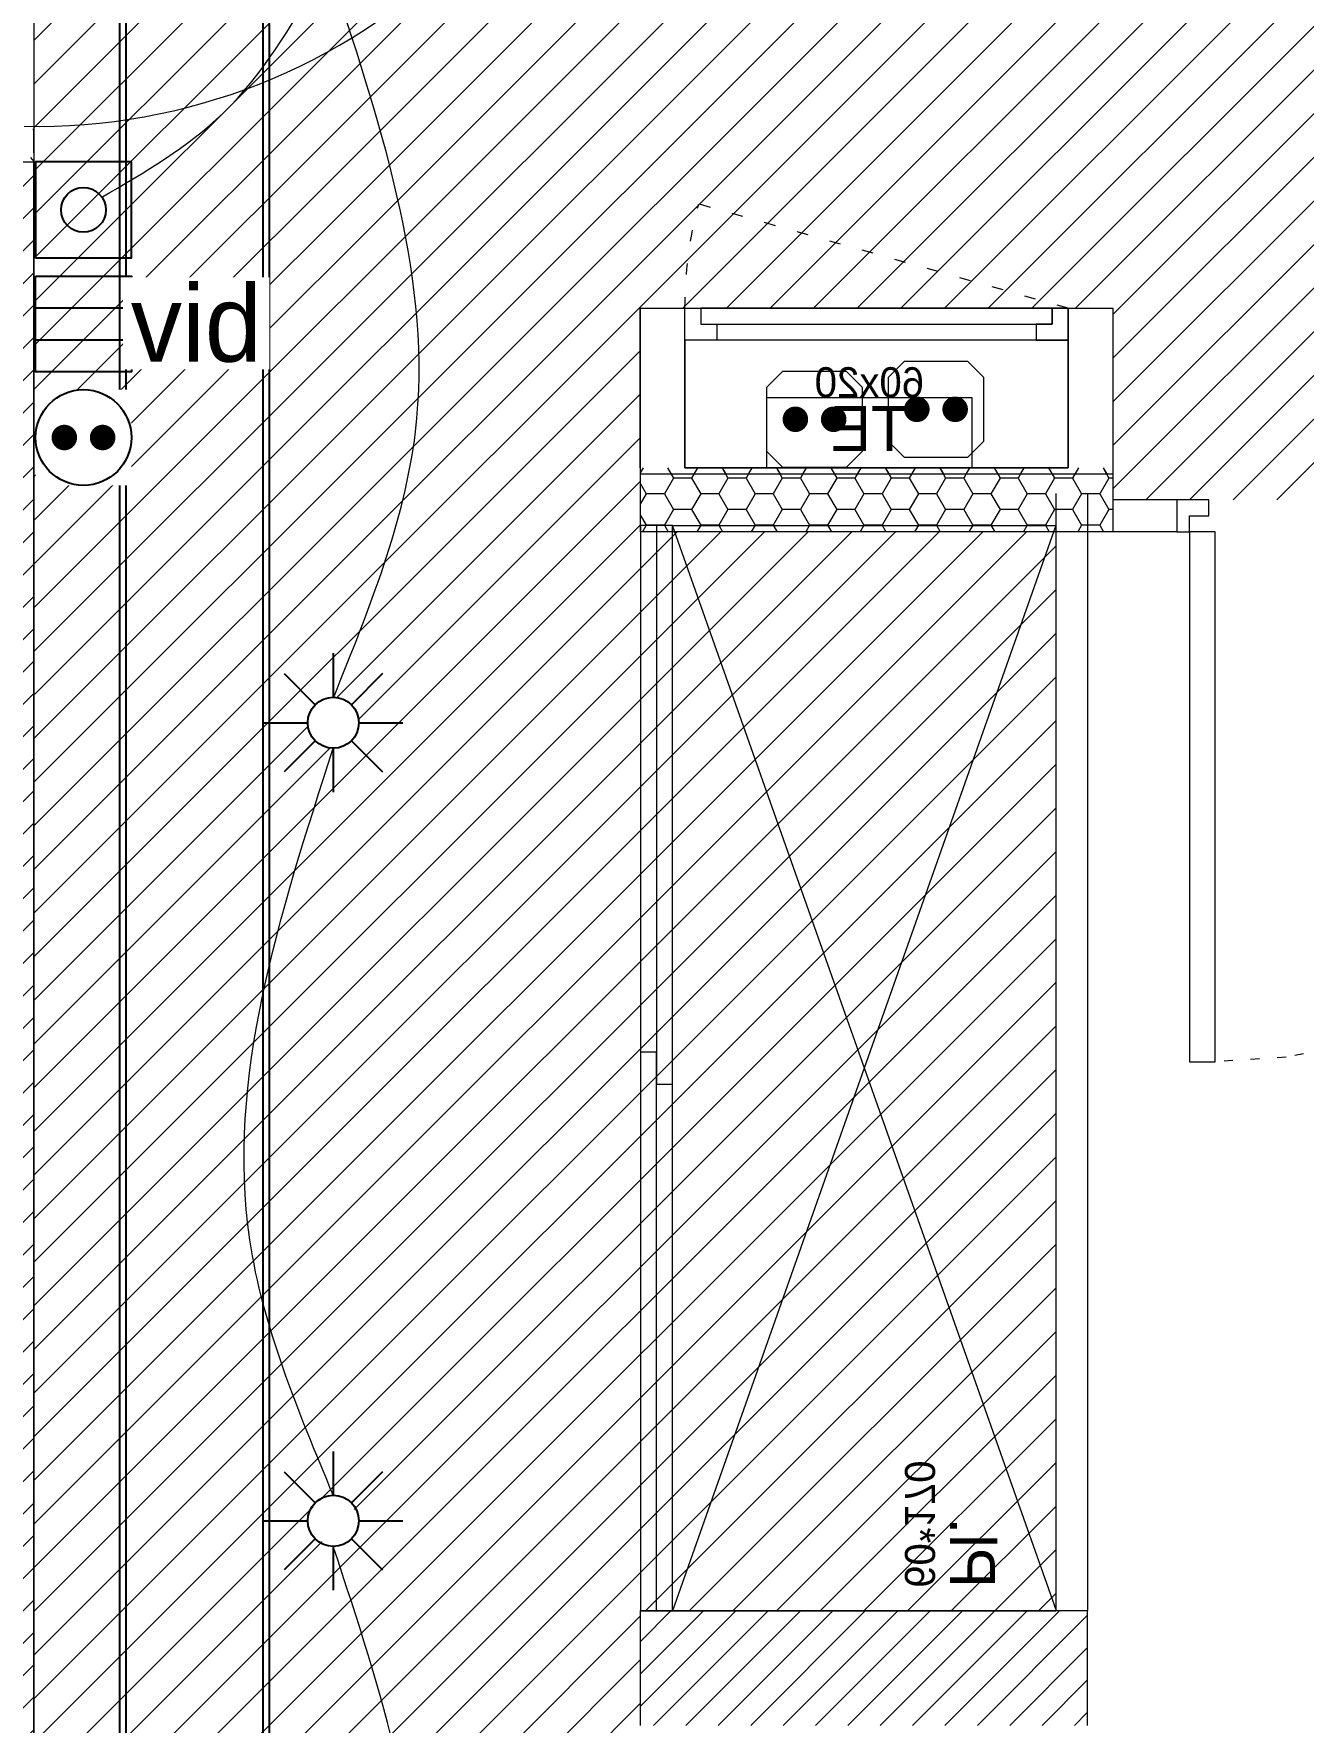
# Model space of a CAD drawing. Header units: centimetres. Extents: x 2666 to 9670, y 1889 to 5633.
# Drawn here: x 4355.4 to 4554.2, y 3524.9 to 3789.4 of the extents above; entities that cross this region are included whole.
import ezdxf

# ---------------------------------------------------------------- set-up
doc = ezdxf.new("R2010")
doc.units = ezdxf.units.CM
doc.header["$LTSCALE"] = 12.7
for name, pattern in [('Style de ligne -13', [0.295276, 0.19685, -0.098425]), ('Style de ligne -18', [0.328084, 0.109361, -0.218723]), ('Style de ligne -5', [0.41656, 0.13885, -0.27771])]:
    doc.linetypes.add(name, pattern=pattern)
for name, color, linetype, lineweight in [('B Faux plafonds-1', 7, 'Continuous', 5), ('B GÈnÈral', 7, 'Continuous', 5), ('B Général', 7, 'Continuous', 5), ('C ANNOTATIONS-prestations', 7, 'Continuous', 5), ('F REMPLISSAGE-TE', 7, 'Continuous', 13), ('F REMPLISSAGE-TE-1', 7, 'Continuous', 5), ('prlm-ELEC-CFA', 1, 'Continuous', 25), ('prlm-ELEC-CFO', 1, 'Continuous', 25)]:
    doc.layers.add(name, color=color, linetype=linetype, lineweight=lineweight)
doc.layers.add('D SURFACES-shab', color=1, linetype='Continuous', lineweight=5, true_color=0xff0000)
doc.layers.add('prlm-CHAUFF', color=4, linetype='Continuous')
doc.styles.add('Eurostile', font='')
doc.styles.add('prlm-elec-cfa', font='comic.ttf', dxfattribs={"height": 12})
doc.styles.get('Eurostile').set_extended_font_data('Eurostile')
pattern_1 = [(45, (0, 0), (2.4253472, -2.6458333), [])]
pattern_2 = [(180, (107.5736, 81.019), (-4.2613636, -2.4602994), [2.840909, -5.681818]), (300, (107.5736, 81.019), (4.2613636, -2.4602994), [2.840909, -5.681818]), (240, (104.7327, 76.0983), (-9e-09, -4.9205988), [2.840909, -5.681818])]

# ---------------------------------------------------------------- blocks, each defined once
blk = doc.blocks.new('xi.SPOT')
at = {"color": 0, "lineweight": 5}
blk.add_wipeout([(-4, 0), (-2.83, -2.83), (0, -4), (2.83, -2.83), (4, 0), (2.83, 2.83), (0, 4), (-2.83, 2.83)], dxfattribs=at).dxf.layer = 'prlm-ELEC-CFO'
at = {"layer": 'prlm-ELEC-CFO', "color": 0, "linetype": 'ByBlock', "lineweight": -2, "flags": 128}
for points in [[(0, 10.88), (0, 4)], [(-7.69, 7.69), (-2.83, 2.83)], [(7.69, 7.69), (2.83, 2.83)], [(-10.88, 0), (-4, 0)], [(4, 0), (10.88, 0)], [(-2.83, -2.83), (-7.69, -7.69)], [(0, -4), (0, -10.88)], [(2.83, -2.83), (7.69, -7.69)]]:
    blk.add_lwpolyline(points, dxfattribs=at)
at = {"layer": 'prlm-ELEC-CFO', "color": 0, "linetype": 'ByBlock', "lineweight": -2}
blk.add_circle((0, 0), 4, dxfattribs=at)
blk = doc.blocks.new('xi.BP')
at = {"layer": 'prlm-ELEC-CFO', "color": 0, "flags": 128}
blk.add_lwpolyline([(-7.5, -7.5), (7.5, -7.5), (7.5, 7.5), (-7.5, 7.5)], close=True, dxfattribs=at)
at = {"layer": 'prlm-ELEC-CFO', "color": 0}
blk.add_circle((0, 0), 3.5, dxfattribs=at)
blk = doc.blocks.new('xi.VID')
at = {"layer": 'prlm-ELEC-CFA', "color": 0, "linetype": 'ByBlock', "lineweight": -2, "flags": 128}
blk.add_lwpolyline([(-7.5, 7.5), (7.5, 7.5), (7.5, -7.5), (-7.5, -7.5)], close=True, dxfattribs=at)
at = {"layer": 'prlm-ELEC-CFA', "color": 0}
for points in [[(-7.5, 2.5), (7.5, 2.5)], [(-7.5, -2.5), (7.5, -2.5)]]:
    blk.add_lwpolyline(points, dxfattribs=at)
blk = doc.blocks.new('xi.PC')
at = {"color": 0, "lineweight": 5}
blk.add_wipeout([(-7.5, -7.5), (7.5, -7.5), (7.5, 7.5), (-7.5, 7.5)], dxfattribs=at).dxf.layer = 'prlm-ELEC-CFO'
at = {"layer": 'prlm-ELEC-CFO', "color": 0, "linetype": 'ByBlock', "lineweight": 5, "const_width": 2}
for points in [[(-4, 0, 1), (-2, 0, 1)], [(2, 0, 1), (4, 0, 1)]]:
    blk.add_lwpolyline(points, format="xyb", close=True, dxfattribs=at)
at = {"layer": 'prlm-ELEC-CFO', "color": 0, "linetype": 'ByBlock', "lineweight": -2}
blk.add_circle((0, 0), 7.5, dxfattribs=at)
blk = doc.blocks.new('xi.PCGTL')
at = {"layer": 'prlm-ELEC-CFO', "color": 0, "lineweight": 0}
blk.add_lwpolyline([(-7.5, -5), (-5, -7.5), (5, -7.5), (7.5, -5), (7.5, 5), (5, 7.5), (-5, 7.5), (-7.5, 5)], close=True, dxfattribs=at)
at = {"layer": 'prlm-ELEC-CFO', "color": 0, "linetype": 'ByBlock', "lineweight": 5, "const_width": 2}
for points in [[(-4, 0, 1), (-2, 0, 1)], [(2, 0, 1), (4, 0, 1)]]:
    blk.add_lwpolyline(points, format="xyb", close=True, dxfattribs=at)
blk = doc.blocks.new('Groupe-12-1')
at = {"layer": 'B Général', "flags": 128}
for points in [[(-31.46, -5.77), (-31.46, -0.77), (-28.96, -0.77), (-28.96, -3.27), (-26.46, -3.27), (-26.46, -5.77)], [(26.04, -0.77), (26.04, -3.27), (-28.96, -3.27), (-28.96, -0.77)], [(28.54, -5.77), (28.54, -0.77), (26.04, -0.77), (26.04, -3.27), (23.54, -3.27), (23.54, -5.77)]]:
    blk.add_lwpolyline(points, close=True, dxfattribs=at)
blk = doc.blocks.new('TE')
at = {"layer": 'B Général', "color": 7, "linetype": 'Style de ligne -5', "lineweight": 5}
blk.add_line((-31.46, -0.77), (26.39, 15.56), dxfattribs=at)
at = {"layer": 'B Général', "flags": 128}
blk.add_lwpolyline([(28.54, -5.77), (28.54, -25.77), (-31.46, -25.77), (-31.46, -5.77)], close=True, dxfattribs=at)
at = {"layer": 'B Général', "color": 7, "flags": 128}
blk.add_lwpolyline([(15.79, -14.77), (15.79, -25.77), (-16.46, -25.77), (-16.46, -14.77)], close=True, dxfattribs=at)
at = {"layer": 'B Général', "color": 7, "linetype": 'Style de ligne -5', "lineweight": 5}
blk.add_arc((-34.54, -0.77), 63.08, 359.9968, 14.9984, dxfattribs=at)
at = {"layer": 'B Général', "color": 7}
blk.add_blockref('Groupe-12-1', (0, 0), dxfattribs=at)
at = {"layer": 'B Général', "insert": (-0.34, -16.07), "char_height": 7.059, "width": 32.25, "attachment_point": 2, "line_spacing_factor": 0.894142, "style": 'Eurostile'}
blk.add_mtext('TE ', dxfattribs=at)
at = {"layer": 'C ANNOTATIONS-prestations', "insert": (-0.34, -14.77), "char_height": 4.706, "width": 32.25, "attachment_point": 8, "line_spacing_factor": 0.894142, "style": 'Eurostile'}
blk.add_mtext('60x20', dxfattribs=at)
blk = doc.blocks.new('Placard 60.170')
at = {"layer": 'B Général', "color": 7, "linetype": 'Continuous', "lineweight": 5}
for p, q in [((-85, 30.11), (85, -30)), ((85, 30), (-85, -30))]:
    blk.add_line(p, q, dxfattribs=at)
at = {"layer": 'B Général', "color": 7, "linetype": 'Continuous', "lineweight": 5, "flags": 128}
blk.add_lwpolyline([(85, -30), (85, 30), (-85, 30), (-85, -30)], dxfattribs=at)
at = {"layer": 'B Général', "color": 252, "linetype": 'Continuous', "lineweight": 5, "true_color": 0x888888, "flags": 128}
blk.add_lwpolyline([(85, -30), (85, -35), (-85, -35), (-85, -30)], close=True, dxfattribs=at)
at = {"layer": 'B Général', "color": 7, "linetype": 'Continuous', "lineweight": 5, "flags": 128}
for points in [[(85, -30), (85, -32.5), (-2.5, -32.5), (-2.5, -30)], [(2.5, -32.5), (2.5, -35), (-85, -35), (-85, -32.5)]]:
    blk.add_lwpolyline(points, close=True, dxfattribs=at)
at = {"layer": 'B Général', "color": 7, "insert": (-81.39, 20.5), "char_height": 7.059, "attachment_point": 1, "line_spacing_factor": 0.894142, "style": 'Eurostile'}
blk.add_mtext('Pl.', dxfattribs=at)
at = {"layer": 'C ANNOTATIONS-prestations', "insert": (-81.39, 8.72), "char_height": 4.706, "attachment_point": 4, "line_spacing_factor": 0.894142, "style": 'Eurostile'}
blk.add_mtext('60*170', dxfattribs=at)

msp = doc.modelspace()

# ---------------------------------------------------------------- hatches: boundary and pattern name
at = {"layer": 'B Faux plafonds-1', "linetype": 'Continuous', "lineweight": 5, "true_color": 0xaaaaaa}
h = msp.add_hatch(dxfattribs=at)
h.set_pattern_fill('F_P__SOFFITE', color=253, style=0, pattern_type=2)
h.set_pattern_definition([(45, (0, 0.2205), (-3.5277778, 3.3072917), [])])
h.paths.add_polyline_path([(4818.44, 3781.39), (4818.44, 3716.39), (4524.41, 3716.39), (4524.4, 3746.4), (4450.38, 3746.38), (4450.39, 3711.37), (4450.44, 3711.37), (4515.44, 3711.37), (4515.44, 3542.44), (4450.44, 3542.44), (4450.44, 3369.46), (4355.44, 3369.46), (4355.44, 3717.37), (4355.44, 3874.39), (4668.44, 3874.39), (4668.44, 3781.39)])
at = {"layer": 'B GÈnÈral', "linetype": 'Continuous', "lineweight": 5}
h = msp.add_hatch(dxfattribs=at)
h.set_pattern_fill('50_BETON', style=0, pattern_type=2)
h.set_pattern_definition(pattern_1)
h.paths.add_polyline_path([(4337.44, 3769.29), (4337.44, 2576.4), (4355.44, 2592.4), (4355.44, 3769.29)])
h = msp.add_hatch(dxfattribs=at)
h.set_pattern_fill('PSE', angle=180, style=0, pattern_type=2)
h.set_pattern_definition(pattern_2)
h.paths.add_polyline_path([(4524.4, 3721.39), (4524.4, 3711.39), (4450.38, 3711.39), (4450.38, 3721.39)])
h = msp.add_hatch(dxfattribs=at)
h.set_pattern_fill('50_BETON', style=0, pattern_type=2)
h.set_pattern_definition(pattern_1)
h.paths.add_polyline_path([(4450.41, 3542.44), (4450.41, 3524.44), (4520.44, 3524.44), (4520.44, 3542.44)])
at = {"layer": 'F REMPLISSAGE-TE-1', "linetype": 'Continuous', "lineweight": 5}
h = msp.add_hatch(dxfattribs=at)
h.set_pattern_fill('PSE', angle=180, style=0, pattern_type=2)
h.set_pattern_definition(pattern_2)
h.paths.add_polyline_path([(4524.4, 3720.39), (4524.4, 3721.39), (4450.38, 3721.39), (4450.38, 3720.39)])
h = msp.add_hatch(dxfattribs=at)
h.set_pattern_fill('PSE', angle=180, style=0, pattern_type=2)
h.set_pattern_definition(pattern_2)
h.paths.add_polyline_path([(4524.4, 3711.39), (4524.4, 3720.39), (4450.38, 3720.39), (4450.38, 3711.39)])

# ---------------------------------------------------------------- linework, layer by layer
at = {"layer": 'B Général', "linetype": 'Style de ligne -13', "lineweight": 5}
msp.add_line((4355.44, 3867.59), (4355.44, 3774.19), dxfattribs=at)
at = {"layer": 'B Général', "color": 7, "linetype": 'Continuous', "lineweight": 5}
for p, q in [((4355.44, 3769.29), (4337.44, 3769.29)), ((4355.44, 2602.4), (4355.44, 3769.29)), ((4450.39, 3721.39), (4450.39, 3746.37)), ((4457.39, 3746.37), (4450.39, 3746.37)), ((4450.39, 3721.39), (4450.39, 3746.37)), ((4457.39, 3721.39), (4457.39, 3746.37)), ((4457.39, 3721.39), (4457.39, 3746.37)), ((4517.4, 3746.39), (4517.4, 3721.39)), ((4517.4, 3746.39), (4517.4, 3721.39)), ((4517.4, 3746.39), (4524.4, 3746.39)), ((4524.4, 3746.39), (4524.4, 3721.39)), ((4524.4, 3746.39), (4524.4, 3721.39)), ((4515.44, 3717.37), (4515.44, 3542.44)), ((4520.44, 3717.37), (4520.44, 3542.44)), ((4534.41, 3716.39), (4524.4, 3716.39)), ((4534.41, 3716.39), (4534.41, 3711.39)), ((4539.41, 3716.39), (4534.41, 3716.39)), ((4534.41, 3716.39), (4534.41, 3711.39)), ((4539.41, 3713.89), (4539.41, 3716.39)), ((4536.41, 3711.39), (4536.41, 3713.89)), ((4536.41, 3713.89), (4539.41, 3713.89)), ((4534.41, 3711.39), (4524.4, 3711.39)), ((4534.41, 3711.39), (4536.41, 3711.39)), ((4450.41, 3542.44), (4520.44, 3542.44)), ((4450.41, 3524.44), (4450.41, 3542.44)), ((4520.44, 3524.44), (4520.44, 3542.44))]:
    msp.add_line(p, q, dxfattribs=at)
at = {"layer": 'B Général', "color": 7, "linetype": 'Continuous', "lineweight": 18}
for p, q in [((4355.44, 2602.4), (4355.44, 3769.29)), ((4450.41, 3542.44), (4520.44, 3542.44))]:
    msp.add_line(p, q, dxfattribs=at)
at = {"layer": 'B Général', "color": 7, "linetype": 'Continuous', "lineweight": 13}
for p, q in [((4450.38, 3721.39), (4450.38, 3711.39)), ((4450.39, 3721.39), (4450.38, 3721.39)), ((4517.4, 3721.39), (4457.39, 3721.39)), ((4524.4, 3721.39), (4524.4, 3721.39)), ((4524.4, 3721.39), (4524.4, 3711.39)), ((4515.44, 3717.37), (4515.44, 3542.44)), ((4520.44, 3717.37), (4520.44, 3542.44)), ((4534.41, 3716.39), (4524.4, 3716.39)), ((4524.4, 3711.39), (4450.38, 3711.39)), ((4534.41, 3711.39), (4524.4, 3711.39))]:
    msp.add_line(p, q, dxfattribs=at)
at = {"layer": 'B Général'}
for p, q in [((4536.41, 3711.39), (4536.41, 3628.39)), ((4540.41, 3711.39), (4536.41, 3711.39)), ((4540.41, 3628.39), (4540.41, 3711.39)), ((4536.41, 3628.39), (4540.41, 3628.39))]:
    msp.add_line(p, q, dxfattribs=at)
at = {"layer": 'B Général', "linetype": 'Style de ligne -18', "lineweight": 5}
for p, q in [((4562.41, 3631.22), (4551.51, 3629.1)), ((4551.51, 3629.1), (4540.41, 3628.39))]:
    msp.add_line(p, q, dxfattribs=at)
at = {"layer": 'B Général', "linetype": 'Continuous', "lineweight": 5, "flags": 128}
for points in [[(4355.39, 3770.69, 0.18087), (4355.44, 3770.82), (4355.44, 3770.83), (4355.44, 3774.19), (4355.44, 3774.22, 0.414214), (4355.27, 3774.39)], [(4355.39, 3769.29), (4355.49, 3769.4), (4354.95, 3770.01, -0.385556)]]:
    msp.add_lwpolyline(points, format="xyb", dxfattribs=at)
at = {"layer": 'B Général', "color": 7, "linetype": 'Continuous', "lineweight": 5}
msp.add_arc((4355.94, 3869.39), 94.5, 268.7677, 0, dxfattribs=at)
at = {"layer": 'D SURFACES-shab', "lineweight": 18}
for p, q in [((4355.44, 3874.39), (4355.44, 3369.46)), ((4450.41, 3746.38), (4524.41, 3746.39)), ((4450.45, 3711.39), (4450.41, 3746.38)), ((4524.41, 3746.39), (4524.41, 3716.4)), ((4515.44, 3711.39), (4450.45, 3711.39)), ((4450.41, 3542.39), (4515.44, 3542.37))]:
    msp.add_line(p, q, dxfattribs=at)
at = {"layer": 'F REMPLISSAGE-TE', "color": 7, "linetype": 'Continuous', "lineweight": 5}
msp.add_line((4524.4, 3720.39), (4450.38, 3720.39), dxfattribs=at)
msp.add_line((4524.4, 3720.39), (4450.38, 3720.39), dxfattribs=at)
at = {"layer": 'prlm-CHAUFF', "ltscale": 50}
for p, q in [((4368.87, 3068.99), (4368.87, 3863.16)), ((4369.87, 3069.4), (4369.87, 3862.16)), ((4391.35, 3140.38), (4391.35, 3837.46)), ((4392.35, 3141.38), (4392.35, 3836.46))]:
    msp.add_line(p, q, dxfattribs=at)
at = {"layer": 'prlm-ELEC-CFO', "lineweight": 13}
msp.add_spline([(4366.08, 3763.8), (4385.02, 3776.92), (4400.17, 3798.11)], degree=3, dxfattribs=at)

# ---------------------------------------------------------------- block references
at = {"layer": 'B Général', "color": 7, "xscale": -1}
for name, p, rotation in [('TE', (4485.93, 3747.16), 359.9999999999096), ('Placard 60.170', (4485.44, 3627.37), 270)]:
    msp.add_blockref(name, p, dxfattribs=dict(at, rotation=rotation))
at = {"layer": 'prlm-ELEC-CFA'}
msp.add_blockref('xi.VID', (4363.2, 3743.94), dxfattribs=at)
at = {"layer": 'prlm-ELEC-CFO'}
for name, p in [('xi.BP', (4363.2, 3761.81)), ('xi.PCGTL', (4496.7, 3730.57)), ('xi.PCGTL', (4477.68, 3729.01))]:
    msp.add_blockref(name, p, dxfattribs=at)

# ---------------------------------------------------------------- next in the draw order: block references
for name, p in [('xi.PC', (4363.2, 3726.15)), ('xi.SPOT', (4402.32, 3681.48)), ('xi.SPOT', (4402.32, 3556.48))]:
    msp.add_blockref(name, p, dxfattribs=at)

# ---------------------------------------------------------------- next in the draw order: texts
at = {"layer": 'prlm-ELEC-CFA', "lineweight": 20, "insert": (4380.87, 3743.94), "char_height": 12, "attachment_point": 5, "line_spacing_factor": 0.8, "style": 'prlm-elec-cfa', "bg_fill": 3, "box_fill_scale": 1.1, "bg_fill_color": 256, "bg_fill_transparency": 0}
msp.add_mtext('vid', dxfattribs=at)

# ---------------------------------------------------------------- next in the draw order: linework, layer by layer
at = {"layer": 'prlm-ELEC-CFO', "lineweight": 13}
for points in [[(4402.38, 3685.48), (4415.18, 3727.02), (4402.38, 3797.61)], [(4402.32, 3560.48), (4389.25, 3600.51), (4402.32, 3677.48)], [(4402.32, 3435.48), (4415.69, 3484.88), (4402.32, 3552.48)]]:
    msp.add_spline(points, degree=3, dxfattribs=at)

doc.saveas('drawing.dxf')
